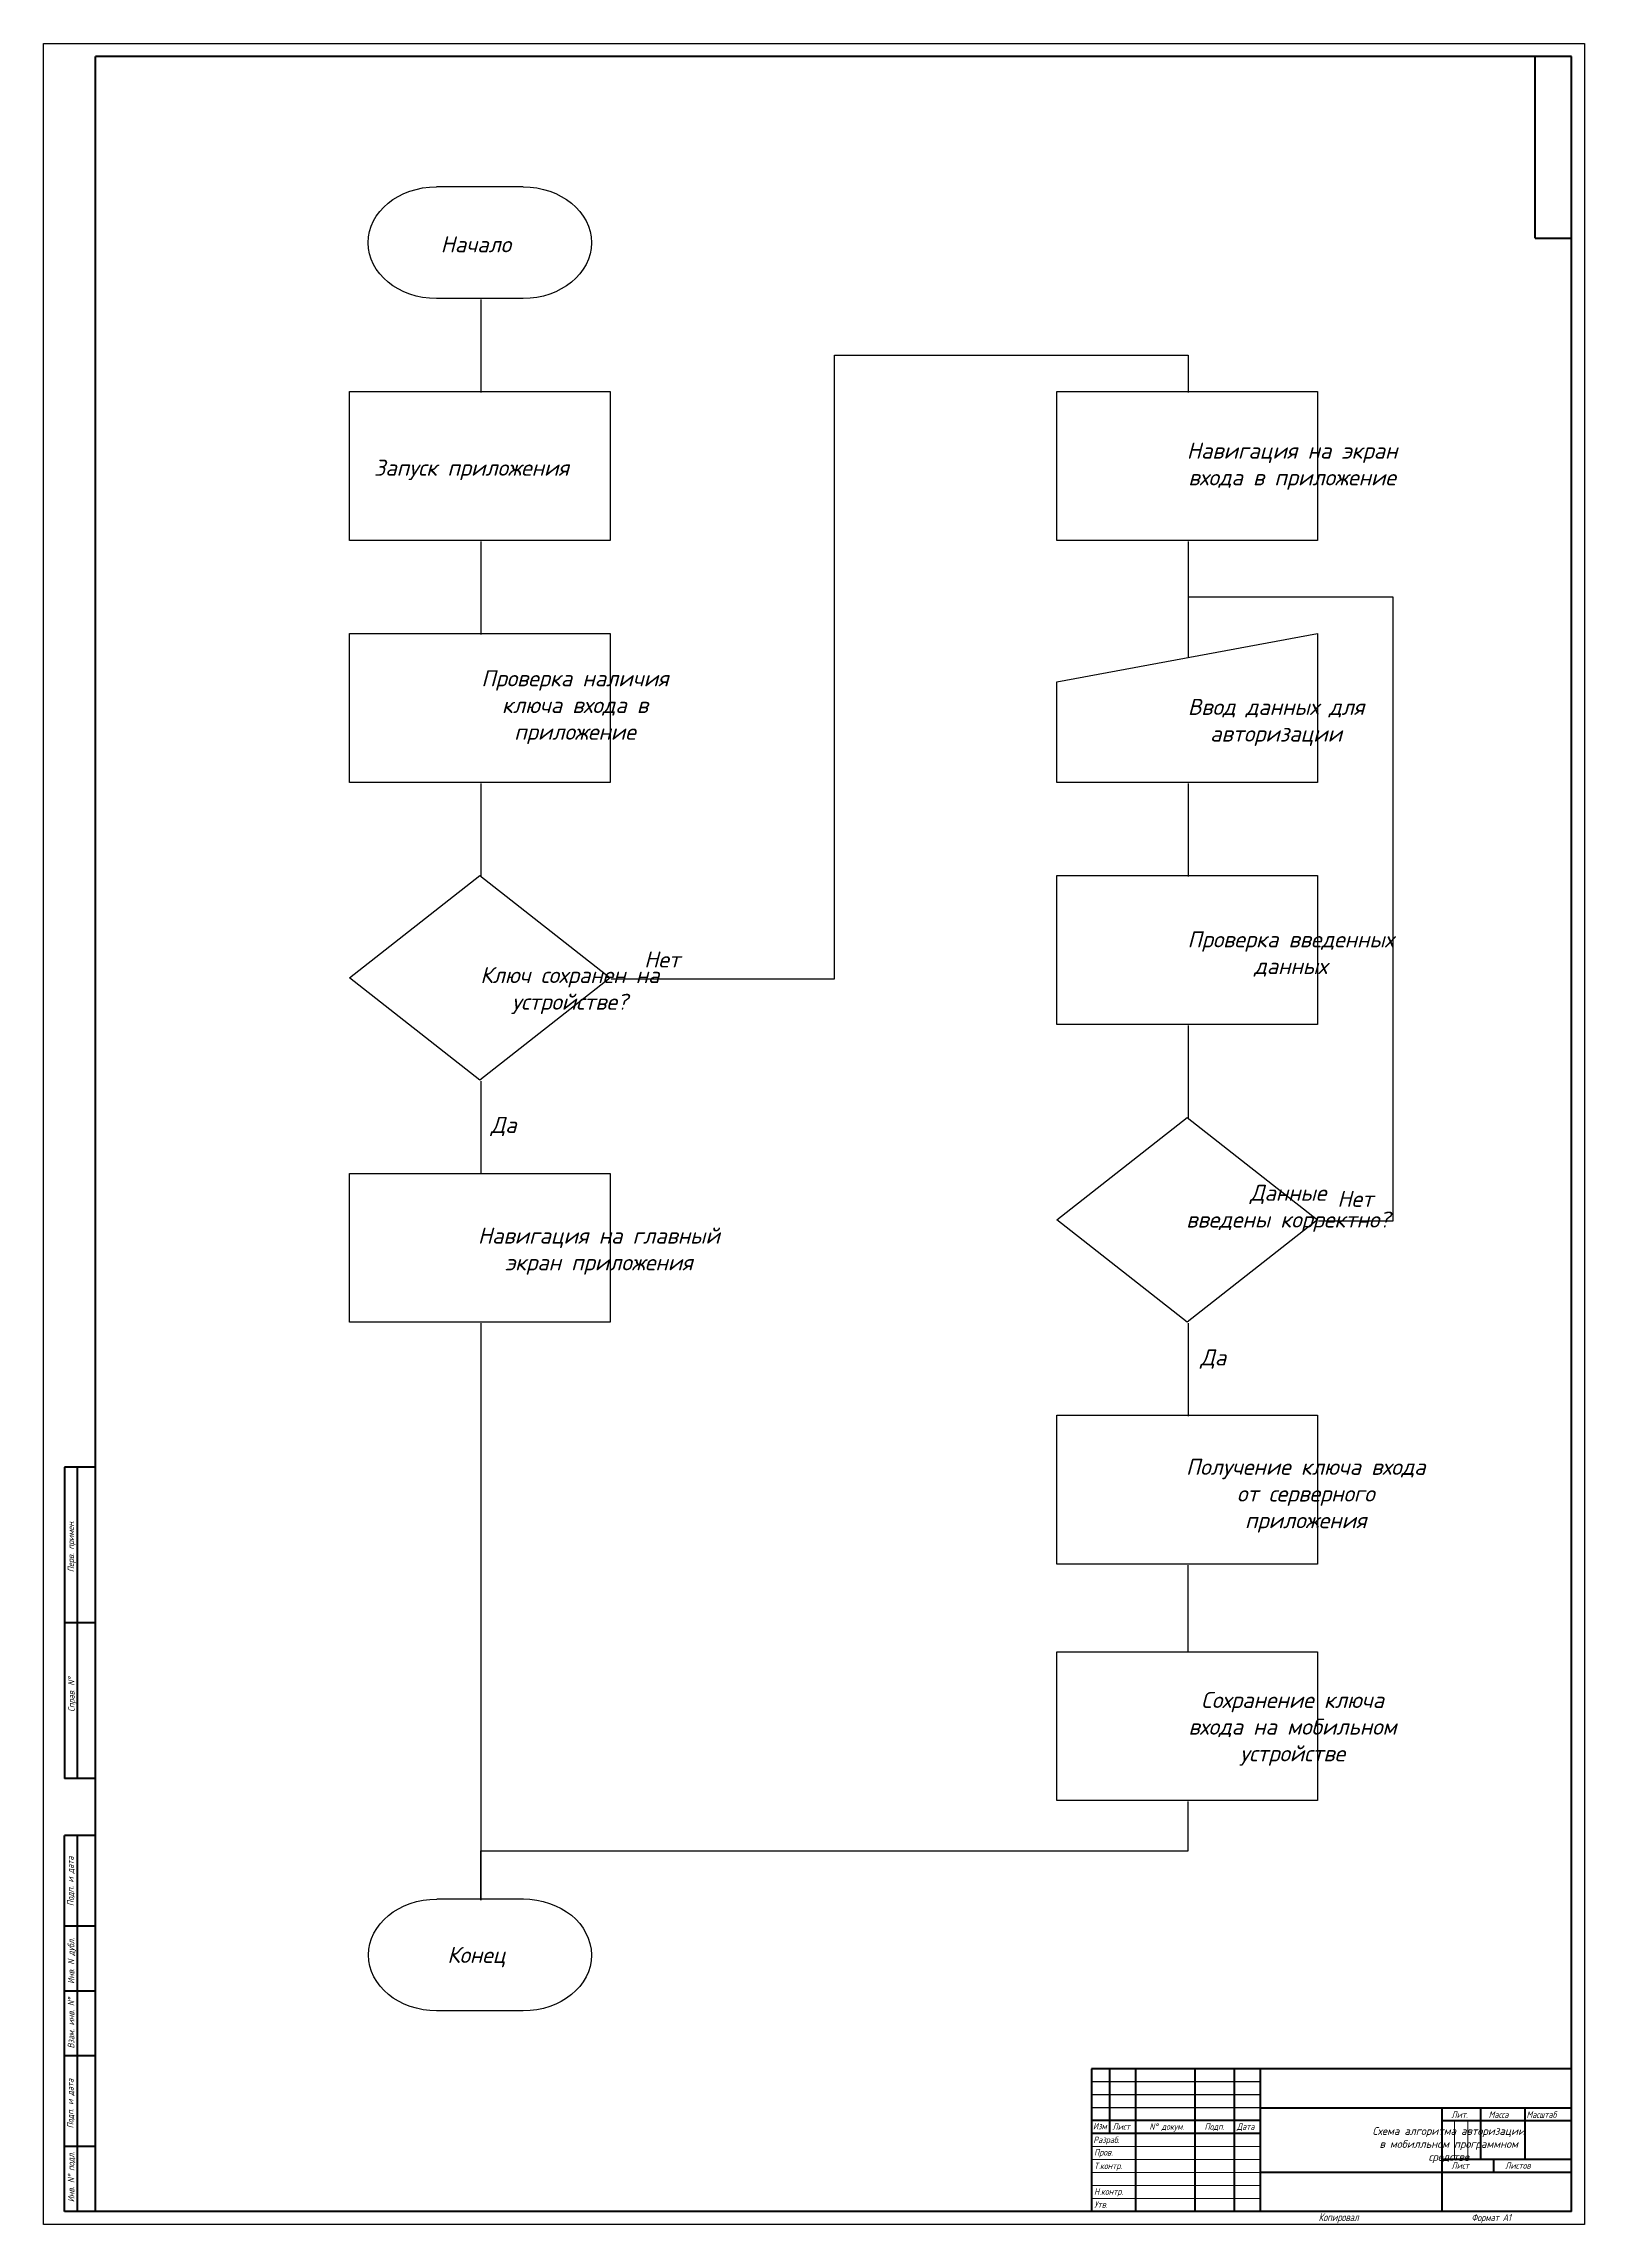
# Model space of a CAD drawing. Extents: x 2613 to 3207, y 74 to 915.
import ezdxf

# ---------------------------------------------------------------- set-up
doc = ezdxf.new("R2010")
doc.units = 0
doc.header["$MEASUREMENT"] = 0
doc.layers.get('0').update_dxf_attribs({"linetype": 'CONTINUOUS'})
doc.layers.add('KONTUR', color=7, linetype='CONTINUOUS')
for name, color, linetype, lineweight in [('Основная', 7, 'CONTINUOUS', 40), ('текст', 7, 'CONTINUOUS', 30), ('тонкая', 7, 'CONTINUOUS', 20)]:
    doc.layers.add(name, color=color, linetype=linetype, lineweight=lineweight)
doc.styles.add('PDF Helvetica', font='Helvetica.ttf')
doc.styles.add('стиль1', font='romans.shx', dxfattribs={"width": 0.75, "oblique": 15, "height": 3.5})

msp = doc.modelspace()

# ---------------------------------------------------------------- linework, layer by layer
for p, q in [((3081.54, 128.57), (3016.54, 128.57)), ((3081.54, 123.57), (3016.54, 123.57)), ((3081.54, 118.57), (3016.54, 118.57)), ((3151.54, 78.57), (3151.54, 78.57))]:
    msp.add_line(p, q)
at = {"lineweight": 50}
for p, q in [((3081.54, 113.57), (3016.54, 113.57)), ((3081.54, 108.57), (3016.54, 108.57))]:
    msp.add_line(p, q, dxfattribs=at)
at = {"color": 7, "lineweight": 30}
for points in [[(2797.39, 859.34), (2763.98, 859.34)], [(2797.39, 816.27), (2763.98, 816.27)], [(2797.54, 199), (2764.13, 199)], [(2797.39, 155.88), (2763.98, 155.88)]]:
    msp.add_lwpolyline(points, dxfattribs=at)
at = {"color": 7, "linetype": 'Continuous', "lineweight": 30, "true_color": 0xffffff}
msp.add_lwpolyline([(2797.39, 816.27), (2763.98, 816.27)], dxfattribs=at)
at = {"color": 7, "lineweight": 25}
for points in [[(2781.04, 815.91), (2781.04, 780.02)], [(2831.29, 553.91), (2917.43, 553.91), (2917.43, 794.38), (3053.81, 794.38), (3053.81, 780.02)], [(2781.04, 722.59), (2781.04, 686.7)], [(3053.81, 722.59), (3053.81, 677.8)], [(3104.06, 460.59), (3132.77, 460.59), (3132.77, 701.06), (3053.81, 701.06), (3053.81, 686.7)], [(2781.04, 629.28), (2781.04, 593.39)], [(3053.81, 629.28), (3053.81, 593.39)], [(3053.81, 535.96), (3053.81, 500.07)], [(2781.04, 514.43), (2781.04, 478.54)], [(2781.04, 421.11), (2781.04, 198.59), (2781.04, 217.61), (3053.81, 217.61), (3053.81, 236.63)], [(3053.81, 421.11), (3053.81, 385.22)], [(3053.81, 294.06), (3053.81, 327.79)]]:
    msp.add_lwpolyline(points, dxfattribs=at)
at = {"color": 7, "lineweight": 30}
for points in [[(2730.44, 780.38), (2830.93, 780.38), (2830.93, 722.95), (2730.44, 722.95)], [(3003.21, 780.38), (3103.7, 780.38), (3103.7, 722.95), (3003.21, 722.95)], [(2730.44, 687.06), (2830.93, 687.06), (2830.93, 629.64), (2730.44, 629.64)], [(3003.21, 629.64), (3003.21, 668.4), (3103.7, 687.06), (3103.7, 629.64)], [(2780.68, 593.75), (2830.93, 554.27), (2780.68, 514.79), (2730.44, 554.27)], [(3003.21, 593.75), (3103.7, 593.75), (3103.7, 536.32), (3003.21, 536.32)], [(3053.45, 500.43), (3103.7, 460.95), (3053.45, 421.47), (3003.21, 460.95)], [(2730.44, 478.89), (2830.93, 478.89), (2830.93, 421.47), (2730.44, 421.47)], [(3003.21, 385.58), (3103.7, 385.58), (3103.7, 328.15), (3003.21, 328.15)], [(3003.21, 294.41), (3103.7, 294.41), (3103.7, 236.99), (3003.21, 236.99)]]:
    msp.add_lwpolyline(points, close=True, dxfattribs=at)
at = {"color": 7, "linetype": 'Continuous', "lineweight": 30, "true_color": 0xffffff}
for points in [[(2737.61, 837.8), (2737.61, 849.7), (2749.42, 859.34), (2763.98, 859.34)], [(2797.39, 859.34), (2811.94, 859.34), (2823.75, 849.7), (2823.75, 837.8)], [(2763.98, 816.27), (2749.42, 816.27), (2737.61, 825.91), (2737.61, 837.8)]]:
    msp.add_open_spline(points, degree=3, dxfattribs=at)
at = {"color": 7, "lineweight": 30}
for points in [[(2737.61, 837.8), (2737.61, 849.7), (2749.42, 859.34), (2763.98, 859.34)], [(2797.39, 859.34), (2811.94, 859.34), (2823.75, 849.7), (2823.75, 837.8)], [(2763.98, 816.27), (2749.42, 816.27), (2737.61, 825.91), (2737.61, 837.8)], [(2823.75, 837.8), (2823.75, 825.91), (2811.94, 816.27), (2797.39, 816.27)], [(2737.76, 177.46), (2737.76, 189.36), (2749.57, 199), (2764.13, 199)], [(2797.34, 199.07), (2811.9, 199.07), (2823.71, 189.43), (2823.71, 177.54)], [(2764.13, 155.93), (2749.57, 155.93), (2737.76, 165.57), (2737.76, 177.46)], [(2823.75, 177.41), (2823.75, 165.52), (2811.94, 155.88), (2797.39, 155.88)]]:
    msp.add_open_spline(points, degree=3, dxfattribs=at)
at = {"layer": 'KONTUR'}
for p, q in [((2612.54, 73.57), (2612.54, 914.57)), ((2612.54, 914.57), (3206.54, 914.57)), ((3206.54, 914.57), (3206.54, 73.57)), ((3206.54, 73.57), (2612.54, 73.57))]:
    msp.add_line(p, q, dxfattribs=at)
at = {"layer": 'Основная'}
for p, q in [((2632.54, 118.57), (2632.54, 909.57)), ((3201.54, 909.57), (2632.54, 909.57)), ((3187.54, 839.57), (3187.54, 909.57)), ((3201.54, 78.57), (3201.54, 909.57)), ((3187.54, 839.57), (3201.54, 839.57)), ((2620.54, 365.57), (2620.54, 245.57)), ((2632.54, 365.57), (2620.54, 365.57)), ((2625.54, 245.57), (2625.54, 365.57)), ((2632.54, 305.57), (2620.54, 305.57)), ((2632.54, 245.57), (2620.54, 245.57)), ((2620.54, 78.57), (2620.54, 223.57)), ((2632.54, 223.57), (2620.54, 223.57)), ((2625.54, 78.57), (2625.54, 223.57)), ((2632.54, 188.57), (2620.54, 188.57)), ((2632.54, 163.57), (2620.54, 163.57)), ((2632.54, 138.57), (2620.54, 138.57)), ((3016.54, 133.57), (3016.54, 78.57)), ((3201.54, 133.57), (3016.54, 133.57)), ((3023.54, 108.57), (3023.54, 133.57)), ((3033.54, 133.57), (3033.54, 78.57)), ((3056.54, 78.57), (3056.54, 133.57)), ((3071.54, 133.57), (3071.54, 78.57)), ((3081.54, 133.57), (3081.54, 78.57)), ((2632.54, 78.57), (2632.54, 118.57)), ((3081.54, 118.57), (3201.54, 118.57)), ((3151.54, 118.57), (3151.54, 78.57)), ((3166.54, 118.57), (3166.54, 98.57)), ((3183.54, 118.57), (3183.54, 98.57)), ((3151.54, 113.57), (3201.54, 113.57)), ((2632.54, 103.57), (2620.54, 103.57)), ((3201.54, 93.57), (3081.54, 93.57)), ((3201.54, 98.57), (3151.54, 98.57)), ((3171.54, 98.57), (3171.54, 93.57)), ((3201.54, 78.57), (2620.54, 78.57))]:
    msp.add_line(p, q, dxfattribs=at)
at = {"layer": 'тонкая'}
for p, q in [((3156.53, 113.36), (3156.53, 98.57)), ((3161.6, 113.36), (3161.6, 98.57)), ((3016.54, 103.57), (3081.54, 103.57)), ((3081.54, 98.57), (3016.54, 98.57)), ((3081.54, 93.57), (3016.54, 93.57))]:
    msp.add_line(p, q, dxfattribs=at)
for points in [[(3016.54, 88.57), (3081.54, 88.57)], [(3016.54, 83.57), (3081.54, 83.57)]]:
    msp.add_lwpolyline(points, dxfattribs=at)

# ---------------------------------------------------------------- texts
at = {"color": 7, "attachment_point": 7, "style": 'PDF Helvetica'}
for s, insert, char_height in [('{\\fISOCPEUR|b0|i1|c204|p34;Начало}', (2765.59, 834.08), 6.1786), ('\\pxqc;{\\fISOCPEUR|b0|i1|c204|p34;Навигация на экран^Jвхода в приложение}', (3053.25, 742.53), 6.1786), ('{\\fISOCPEUR|b0|i1|c204|p34;Запуск приложения}', (2739.91, 746.25), 6.1786), ('\\pxqc;{\\fISOCPEUR|b0|i1|c204|p34;Проверка наличия^Jключа входа в^Jприложение}', (2781.27, 644.43), 6.1786), ('\\pxqc;{\\fISOCPEUR|b0|i1|c204|p34;Ввод данных для^Jавторизации}', (3053.65, 643.71), 6.1786), ('\\pxqc;{\\fISOCPEUR|b0|i1|c204|p34;Проверка введенных^Jданных}', (3053.51, 554.76), 6.1786), ('{\\fISOCPEUR|b0|i1|c204|p34;Нет}', (2844.05, 558.3), 6.1786), ('\\pxqc;{\\fISOCPEUR|b0|i1|c204|p34;Ключ сохранен на^Jустройстве?}', (2780.89, 540.3), 6.1786), ('{\\fISOCPEUR|b0|i1|c204|p34;Да}', (2784.91, 493.23), 6.1786), ('\\pxqc;{\\fISOCPEUR|b0|i1|c204|p34;Данные^Jвведены корректно?}', (3053.04, 456.32), 6.1786), ('{\\fISOCPEUR|b0|i1|c204|p34;Нет}', (3111.27, 465.97), 6.1786), ('\\pxqc;{\\fISOCPEUR|b0|i1|c204|p34;Навигация на главный^Jэкран приложения}', (2779.96, 439.81), 6.1786), ('{\\fISOCPEUR|b0|i1|c204|p34;Да}', (3058.48, 403.54), 6.1786), ('\\pxqc;{\\fISOCPEUR|b0|i1|c204|p34;Получение ключа входа^Jот серверного^Jприложения}', (3052.94, 340.35), 6.1786), ('\\pxqc;{\\fISOCPEUR|b0|i1|c204|p34;Сохранение ключа^Jвхода на мобильном^Jустройстве}', (3053.89, 250.44), 6.1786), ('\\pxql;{\\fISOCPEUR|b0|i1|c204|p34;Конец}', (2768.17, 172.72), 6.1786), ('\\pxi-3,l4,qc,t4;{\\fISOCPEUR|b0|i1|c204|p34;Схема^Iалгоритма авторизации^Jв мобилльном программном^Jсредстве}', (3117.49, 97.26), 3)]:
    msp.add_mtext(s, dxfattribs=dict(at, insert=insert, char_height=char_height))
at = {"layer": 'текст', "style": 'стиль1', "oblique": 15, "width": 0.75}
for s, p in [('Перв. примен.', (2624.29, 325.08)), ('Справ. N%%d', (2624.45, 271.2)), ('Подп. и дата', (2624.11, 196.34)), ('Инв. N дубл.', (2624.36, 166.32)), ('Взам. инв. N%%d', (2624.36, 141.39)), ('Подп. и дата', (2624.06, 110.6)), ('Инв. N%%d подл.', (2624.36, 82.14))]:
    msp.add_text(s, height=2.5, rotation=90, dxfattribs=at).set_placement(p)
for s, height, p in [('Изм', 2.5, (3017.08, 110.18)), ('Лист', 2.5, (3024.56, 110.03)), ('N%%d докум. ', 2.5, (3038.84, 110.03)), ('Подп.', 2.5, (3060.09, 110.03)), ('Дата', 2.5, (3072.55, 110.03)), ('Лит.', 2.5, (3155.26, 114.64)), ('Масса', 2.5, (3169.63, 114.64)), ('Масштаб', 2.5, (3184.22, 114.64)), ('Разраб.', 2.5, (3017.2, 104.93)), ('Пров.', 2.5, (3017.5, 100.1)), ('Т.контр.', 2.5, (3017.5, 94.9)), ('Лист', 2.5, (3155.26, 95.02)), ('Листов', 2.5, (3175.98, 95.02)), ('Н.контр.', 2.5, (3017.5, 84.98)), ('Утв.', 2.5, (3017.5, 79.96)), ('Копировал', 3, (3104.07, 74.82)), ('Формат А1', 2.75, (3163, 74.82))]:
    msp.add_text(s, height=height, dxfattribs=at).set_placement(p)

doc.saveas('drawing.dxf')
